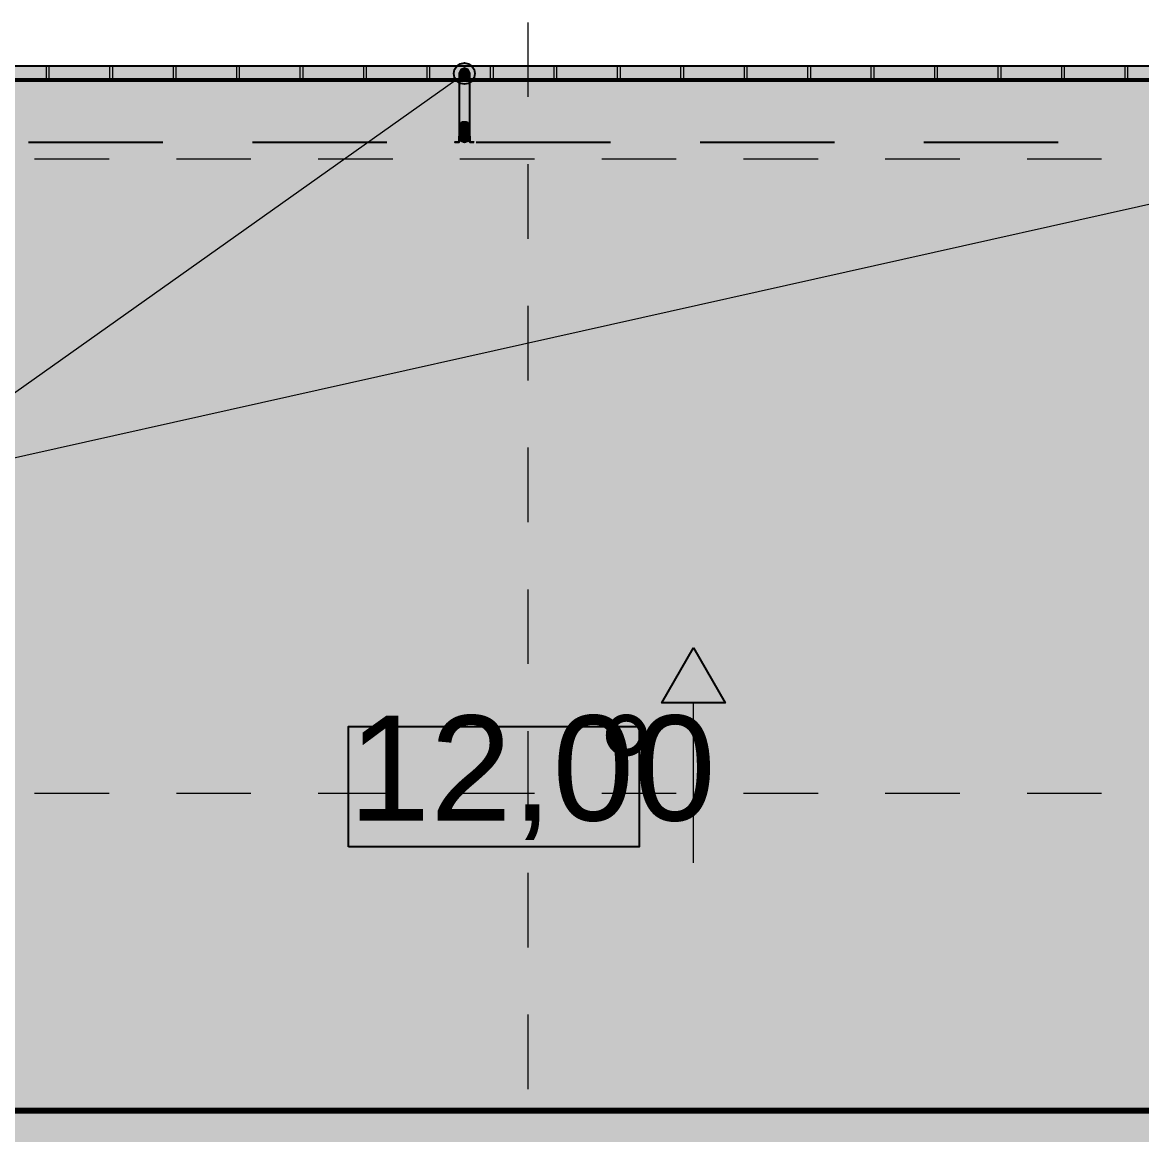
# Model space of a CAD drawing. Extents: x 8 to 21351, y 0 to 420.
# Drawn here: x 20661.7 to 20714.6, y 186.4 to 239 of the extents above; entities that cross this region are included whole.
import ezdxf

# ---------------------------------------------------------------- set-up
doc = ezdxf.new("R2010")
doc.units = 0
doc.styles.add('TEYPDFCAD_TEXT', font='arial.ttf')

msp = doc.modelspace()

# ---------------------------------------------------------------- hatches: boundary and pattern name
at = {"true_color": 0xff5e5e}
for points in [[(20682.217, 236.223), (20682.108, 236.385), (20682.069, 236.576), (20682.107, 236.767), (20682.214, 236.93), (20682.376, 237.039), (20682.567, 237.078), (20682.759, 237.04), (20682.922, 236.932), (20683.03, 236.771), (20683.069, 236.579), (20683.032, 236.388), (20682.924, 236.225), (20682.762, 236.116), (20682.571, 236.078), (20682.379, 236.115)], [(20693.404, 209.419), (20694.904, 206.821), (20691.904, 206.821)]]:
    msp.add_hatch(color=0, dxfattribs=at).paths.add_polyline_path(points)
at = {"true_color": 0xffffff}
for points in [[(20807.867, 236.928), (20473.267, 236.928), (20473.267, 236.228), (20807.867, 236.228)], [(20682.819, 236.578), (20682.746, 236.755), (20682.569, 236.828), (20682.392, 236.755), (20682.319, 236.578), (20682.392, 236.401), (20682.569, 236.328), (20682.746, 236.401)], [(20682.819, 236.578), (20682.746, 236.755), (20682.569, 236.828), (20682.392, 236.755), (20682.319, 236.578), (20682.392, 236.401), (20682.569, 236.328), (20682.746, 236.401)], [(20682.819, 236.578), (20682.746, 236.755), (20682.569, 236.828), (20682.392, 236.755), (20682.319, 236.578), (20682.392, 236.401), (20682.569, 236.328), (20682.746, 236.401)], [(20682.319, 233.58), (20682.819, 233.58), (20682.819, 236.578), (20682.319, 236.578)], [(20682.319, 233.58), (20682.819, 233.58), (20682.819, 236.578), (20682.319, 236.578)], [(20682.819, 234.11), (20682.815, 234.141), (20682.804, 234.17), (20682.786, 234.198), (20682.761, 234.224), (20682.73, 234.245), (20682.694, 234.263), (20682.655, 234.276), (20682.613, 234.284), (20682.569, 234.287), (20682.526, 234.284), (20682.484, 234.276), (20682.444, 234.263), (20682.408, 234.245), (20682.378, 234.224), (20682.353, 234.198), (20682.334, 234.17), (20682.323, 234.141), (20682.319, 234.11), (20682.323, 234.079), (20682.334, 234.049), (20682.353, 234.022), (20682.378, 233.996), (20682.408, 233.975), (20682.444, 233.957), (20682.484, 233.944), (20682.526, 233.936), (20682.569, 233.933), (20682.613, 233.936), (20682.655, 233.944), (20682.694, 233.957), (20682.73, 233.975), (20682.761, 233.996), (20682.786, 234.022), (20682.804, 234.049), (20682.815, 234.079)], [(20682.319, 234.11), (20682.319, 233.58), (20682.819, 233.58), (20682.819, 234.11)], [(20683.019, 233.33), (20683.019, 233.34), (20682.829, 233.34), (20682.829, 233.58), (20682.753, 233.764), (20682.569, 233.84), (20682.385, 233.764), (20682.309, 233.58), (20682.309, 233.34), (20682.119, 233.34), (20682.119, 233.33), (20682.318, 233.33), (20682.318, 233.58), (20682.392, 233.757), (20682.569, 233.831), (20682.747, 233.757), (20682.82, 233.58), (20682.82, 233.33)], [(20683.019, 233.33), (20683.019, 233.34), (20682.829, 233.34), (20682.829, 233.58), (20682.753, 233.764), (20682.569, 233.84), (20682.385, 233.764), (20682.309, 233.58), (20682.309, 233.34), (20682.119, 233.34), (20682.119, 233.33), (20682.318, 233.33), (20682.318, 233.58), (20682.392, 233.757), (20682.569, 233.831), (20682.747, 233.757), (20682.82, 233.58), (20682.82, 233.33)], [(20683.019, 233.33), (20683.019, 233.34), (20682.829, 233.34), (20682.829, 233.58), (20682.753, 233.764), (20682.569, 233.84), (20682.385, 233.764), (20682.309, 233.58), (20682.309, 233.34), (20682.119, 233.34), (20682.119, 233.33), (20682.318, 233.33), (20682.318, 233.58), (20682.392, 233.757), (20682.569, 233.831), (20682.747, 233.757), (20682.82, 233.58), (20682.82, 233.33)], [(20683.019, 233.33), (20683.019, 233.34), (20682.829, 233.34), (20682.829, 233.58), (20682.753, 233.764), (20682.569, 233.84), (20682.385, 233.764), (20682.309, 233.58), (20682.309, 233.34), (20682.119, 233.34), (20682.119, 233.33), (20682.318, 233.33), (20682.318, 233.58), (20682.392, 233.757), (20682.569, 233.831), (20682.747, 233.757), (20682.82, 233.58), (20682.82, 233.33)], [(20683.019, 233.33), (20683.019, 233.34), (20682.829, 233.34), (20682.829, 233.58), (20682.753, 233.764), (20682.569, 233.84), (20682.385, 233.764), (20682.309, 233.58), (20682.309, 233.34), (20682.119, 233.34), (20682.119, 233.33), (20682.318, 233.33), (20682.318, 233.58), (20682.392, 233.757), (20682.569, 233.831), (20682.747, 233.757), (20682.82, 233.58), (20682.82, 233.33)], [(20683.019, 233.33), (20683.019, 233.34), (20682.829, 233.34), (20682.829, 233.58), (20682.753, 233.764), (20682.569, 233.84), (20682.385, 233.764), (20682.309, 233.58), (20682.309, 233.34), (20682.119, 233.34), (20682.119, 233.33), (20682.318, 233.33), (20682.318, 233.58), (20682.392, 233.757), (20682.569, 233.831), (20682.747, 233.757), (20682.82, 233.58), (20682.82, 233.33)], [(20683.019, 233.33), (20683.019, 233.34), (20682.829, 233.34), (20682.829, 233.58), (20682.753, 233.764), (20682.569, 233.84), (20682.385, 233.764), (20682.309, 233.58), (20682.309, 233.34), (20682.119, 233.34), (20682.119, 233.33), (20682.318, 233.33), (20682.318, 233.58), (20682.392, 233.757), (20682.569, 233.831), (20682.747, 233.757), (20682.82, 233.58), (20682.82, 233.33)], [(20683.019, 233.33), (20683.019, 233.34), (20682.829, 233.34), (20682.829, 233.58), (20682.753, 233.764), (20682.569, 233.84), (20682.385, 233.764), (20682.309, 233.58), (20682.309, 233.34), (20682.119, 233.34), (20682.119, 233.33), (20682.318, 233.33), (20682.318, 233.58), (20682.392, 233.757), (20682.569, 233.831), (20682.747, 233.757), (20682.82, 233.58), (20682.82, 233.33)], [(20683.019, 233.33), (20683.019, 233.34), (20682.829, 233.34), (20682.829, 233.58), (20682.753, 233.764), (20682.569, 233.84), (20682.385, 233.764), (20682.309, 233.58), (20682.309, 233.34), (20682.119, 233.34), (20682.119, 233.33), (20682.318, 233.33), (20682.318, 233.58), (20682.392, 233.757), (20682.569, 233.831), (20682.747, 233.757), (20682.82, 233.58), (20682.82, 233.33)], [(20683.019, 233.33), (20683.019, 233.34), (20682.829, 233.34), (20682.829, 233.58), (20682.753, 233.764), (20682.569, 233.84), (20682.385, 233.764), (20682.309, 233.58), (20682.309, 233.34), (20682.119, 233.34), (20682.119, 233.33), (20682.318, 233.33), (20682.318, 233.58), (20682.392, 233.757), (20682.569, 233.831), (20682.747, 233.757), (20682.82, 233.58), (20682.82, 233.33)], [(20683.019, 233.33), (20683.019, 233.34), (20682.829, 233.34), (20682.829, 233.58), (20682.753, 233.764), (20682.569, 233.84), (20682.385, 233.764), (20682.309, 233.58), (20682.309, 233.34), (20682.119, 233.34), (20682.119, 233.33), (20682.318, 233.33), (20682.318, 233.58), (20682.392, 233.757), (20682.569, 233.831), (20682.747, 233.757), (20682.82, 233.58), (20682.82, 233.33)], [(20683.019, 233.33), (20683.019, 233.34), (20682.829, 233.34), (20682.829, 233.58), (20682.753, 233.764), (20682.569, 233.84), (20682.385, 233.764), (20682.309, 233.58), (20682.309, 233.34), (20682.119, 233.34), (20682.119, 233.33), (20682.318, 233.33), (20682.318, 233.58), (20682.392, 233.757), (20682.569, 233.831), (20682.747, 233.757), (20682.82, 233.58), (20682.82, 233.33)], [(20683.019, 233.33), (20683.019, 233.34), (20682.829, 233.34), (20682.829, 233.58), (20682.753, 233.764), (20682.569, 233.84), (20682.385, 233.764), (20682.309, 233.58), (20682.309, 233.34), (20682.119, 233.34), (20682.119, 233.33), (20682.318, 233.33), (20682.318, 233.58), (20682.392, 233.757), (20682.569, 233.831), (20682.747, 233.757), (20682.82, 233.58), (20682.82, 233.33)], [(20683.019, 233.33), (20683.019, 233.34), (20682.829, 233.34), (20682.829, 233.58), (20682.753, 233.764), (20682.569, 233.84), (20682.385, 233.764), (20682.309, 233.58), (20682.309, 233.34), (20682.119, 233.34), (20682.119, 233.33), (20682.318, 233.33), (20682.318, 233.58), (20682.392, 233.757), (20682.569, 233.831), (20682.747, 233.757), (20682.82, 233.58), (20682.82, 233.33)], [(20683.019, 233.33), (20683.019, 233.34), (20682.829, 233.34), (20682.829, 233.58), (20682.753, 233.764), (20682.569, 233.84), (20682.385, 233.764), (20682.309, 233.58), (20682.309, 233.34), (20682.119, 233.34), (20682.119, 233.33), (20682.318, 233.33), (20682.318, 233.58), (20682.392, 233.757), (20682.569, 233.831), (20682.747, 233.757), (20682.82, 233.58), (20682.82, 233.33)], [(20683.019, 233.33), (20683.019, 233.34), (20682.829, 233.34), (20682.829, 233.58), (20682.753, 233.764), (20682.569, 233.84), (20682.385, 233.764), (20682.309, 233.58), (20682.309, 233.34), (20682.119, 233.34), (20682.119, 233.33), (20682.318, 233.33), (20682.318, 233.58), (20682.392, 233.757), (20682.569, 233.831), (20682.747, 233.757), (20682.82, 233.58), (20682.82, 233.33)], [(20683.019, 233.33), (20683.019, 233.34), (20682.829, 233.34), (20682.829, 233.58), (20682.753, 233.764), (20682.569, 233.84), (20682.385, 233.764), (20682.309, 233.58), (20682.309, 233.34), (20682.119, 233.34), (20682.119, 233.33), (20682.318, 233.33), (20682.318, 233.58), (20682.392, 233.757), (20682.569, 233.831), (20682.747, 233.757), (20682.82, 233.58), (20682.82, 233.33)], [(20683.019, 233.33), (20683.019, 233.34), (20682.829, 233.34), (20682.829, 233.58), (20682.753, 233.764), (20682.569, 233.84), (20682.385, 233.764), (20682.309, 233.58), (20682.309, 233.34), (20682.119, 233.34), (20682.119, 233.33), (20682.318, 233.33), (20682.318, 233.58), (20682.392, 233.757), (20682.569, 233.831), (20682.747, 233.757), (20682.82, 233.58), (20682.82, 233.33)], [(20683.019, 233.33), (20683.019, 233.34), (20682.829, 233.34), (20682.829, 233.58), (20682.753, 233.764), (20682.569, 233.84), (20682.385, 233.764), (20682.309, 233.58), (20682.309, 233.34), (20682.119, 233.34), (20682.119, 233.33), (20682.318, 233.33), (20682.318, 233.58), (20682.392, 233.757), (20682.569, 233.831), (20682.747, 233.757), (20682.82, 233.58), (20682.82, 233.33)], [(20683.019, 233.33), (20683.019, 233.34), (20682.829, 233.34), (20682.829, 233.58), (20682.753, 233.764), (20682.569, 233.84), (20682.385, 233.764), (20682.309, 233.58), (20682.309, 233.34), (20682.119, 233.34), (20682.119, 233.33), (20682.318, 233.33), (20682.318, 233.58), (20682.392, 233.757), (20682.569, 233.831), (20682.747, 233.757), (20682.82, 233.58), (20682.82, 233.33)], [(20683.019, 233.33), (20683.019, 233.34), (20682.829, 233.34), (20682.829, 233.58), (20682.753, 233.764), (20682.569, 233.84), (20682.385, 233.764), (20682.309, 233.58), (20682.309, 233.34), (20682.119, 233.34), (20682.119, 233.33), (20682.318, 233.33), (20682.318, 233.58), (20682.392, 233.757), (20682.569, 233.831), (20682.747, 233.757), (20682.82, 233.58), (20682.82, 233.33)], [(20683.019, 233.33), (20683.019, 233.34), (20682.829, 233.34), (20682.829, 233.58), (20682.753, 233.764), (20682.569, 233.84), (20682.385, 233.764), (20682.309, 233.58), (20682.309, 233.34), (20682.119, 233.34), (20682.119, 233.33), (20682.318, 233.33), (20682.318, 233.58), (20682.392, 233.757), (20682.569, 233.831), (20682.747, 233.757), (20682.82, 233.58), (20682.82, 233.33)], [(20683.019, 233.33), (20683.019, 233.34), (20682.829, 233.34), (20682.829, 233.58), (20682.753, 233.764), (20682.569, 233.84), (20682.385, 233.764), (20682.309, 233.58), (20682.309, 233.34), (20682.119, 233.34), (20682.119, 233.33), (20682.318, 233.33), (20682.318, 233.58), (20682.392, 233.757), (20682.569, 233.831), (20682.747, 233.757), (20682.82, 233.58), (20682.82, 233.33)], [(20683.019, 233.33), (20683.019, 233.34), (20682.829, 233.34), (20682.829, 233.58), (20682.753, 233.764), (20682.569, 233.84), (20682.385, 233.764), (20682.309, 233.58), (20682.309, 233.34), (20682.119, 233.34), (20682.119, 233.33), (20682.318, 233.33), (20682.318, 233.58), (20682.392, 233.757), (20682.569, 233.831), (20682.747, 233.757), (20682.82, 233.58), (20682.82, 233.33)], [(20682.819, 233.58), (20682.746, 233.757), (20682.569, 233.83), (20682.392, 233.757), (20682.319, 233.58), (20682.392, 233.403), (20682.569, 233.33), (20682.746, 233.403)], [(20682.819, 233.58), (20682.746, 233.757), (20682.569, 233.83), (20682.392, 233.757), (20682.319, 233.58), (20682.392, 233.403), (20682.569, 233.33), (20682.746, 233.403)], [(20682.319, 233.58), (20682.392, 233.403), (20682.569, 233.33), (20682.746, 233.403), (20682.819, 233.58), (20682.746, 233.757), (20682.569, 233.83), (20682.392, 233.757)], [(20682.819, 233.58), (20682.746, 233.757), (20682.569, 233.83), (20682.392, 233.757), (20682.319, 233.58), (20682.392, 233.403), (20682.569, 233.33), (20682.746, 233.403)], [(20682.819, 233.58), (20682.746, 233.757), (20682.569, 233.83), (20682.392, 233.757), (20682.319, 233.58), (20682.392, 233.403), (20682.569, 233.33), (20682.746, 233.403)], [(20677.09, 200.013), (20677.09, 205.703), (20690.828, 205.703), (20690.828, 200.013)]]:
    msp.add_hatch(color=0, dxfattribs=at).paths.add_polyline_path(points)
at = {"true_color": 0x7f7f7f}
for points in [[(20807.867, 187.53), (20473.267, 187.53), (20473.267, 236.33), (20807.867, 236.33)], [(20807.867, 187.53), (20473.267, 187.53), (20473.267, 187.631), (20807.867, 187.631)], [(20473.267, 187.53), (20807.867, 187.53), (20807.867, 187.428), (20473.267, 187.428)], [(20473.267, 138.73), (20473.267, 187.53), (20807.867, 187.53), (20807.867, 138.73)]]:
    msp.add_hatch(color=0, dxfattribs=at).paths.add_polyline_path(points)

# ---------------------------------------------------------------- linework, layer by layer
at = {"color": 7, "lineweight": 15}
for p, q in [((20685.569, 238.998), (20685.569, 235.47)), ((20807.867, 236.928), (20473.267, 236.928)), ((20662.942, 236.938), (20662.792, 236.938)), ((20662.792, 236.938), (20662.792, 236.218)), ((20662.942, 236.218), (20662.942, 236.938)), ((20665.942, 236.938), (20665.792, 236.938)), ((20665.792, 236.938), (20665.792, 236.218)), ((20665.942, 236.218), (20665.942, 236.938)), ((20668.942, 236.938), (20668.792, 236.938)), ((20668.792, 236.938), (20668.792, 236.218)), ((20668.942, 236.218), (20668.942, 236.938)), ((20671.942, 236.938), (20671.792, 236.938)), ((20671.792, 236.938), (20671.792, 236.218)), ((20671.942, 236.218), (20671.942, 236.938)), ((20674.942, 236.938), (20674.792, 236.938)), ((20674.792, 236.938), (20674.792, 236.218)), ((20674.942, 236.218), (20674.942, 236.938)), ((20677.942, 236.938), (20677.792, 236.938)), ((20677.792, 236.938), (20677.792, 236.218)), ((20677.942, 236.218), (20677.942, 236.938)), ((20680.942, 236.938), (20680.792, 236.938)), ((20680.792, 236.938), (20680.792, 236.218)), ((20680.942, 236.218), (20680.942, 236.938)), ((20682.392, 236.755), (20682.319, 236.578)), ((20682.392, 236.755), (20682.319, 236.578)), ((20682.392, 236.755), (20682.319, 236.578)), ((20682.319, 236.578), (20682.392, 236.401)), ((20682.319, 236.578), (20682.392, 236.401)), ((20682.319, 236.578), (20682.392, 236.401)), ((20682.319, 236.578), (20682.319, 233.58)), ((20682.319, 236.578), (20682.319, 233.58)), ((20682.569, 236.828), (20682.392, 236.755)), ((20682.569, 236.828), (20682.392, 236.755)), ((20682.569, 236.828), (20682.392, 236.755)), ((20682.746, 236.755), (20682.569, 236.828)), ((20682.746, 236.755), (20682.569, 236.828)), ((20682.746, 236.755), (20682.569, 236.828)), ((20682.819, 236.578), (20682.746, 236.755)), ((20682.819, 236.578), (20682.746, 236.755)), ((20682.819, 236.578), (20682.746, 236.755)), ((20682.746, 236.401), (20682.819, 236.578)), ((20682.746, 236.401), (20682.819, 236.578)), ((20682.746, 236.401), (20682.819, 236.578)), ((20682.819, 233.58), (20682.819, 236.578)), ((20682.819, 233.58), (20682.819, 236.578)), ((20683.942, 236.938), (20683.792, 236.938)), ((20683.792, 236.938), (20683.792, 236.218)), ((20683.942, 236.218), (20683.942, 236.938)), ((20686.942, 236.938), (20686.792, 236.938)), ((20686.792, 236.938), (20686.792, 236.218)), ((20686.942, 236.218), (20686.942, 236.938)), ((20689.942, 236.938), (20689.792, 236.938)), ((20689.792, 236.938), (20689.792, 236.218)), ((20689.942, 236.218), (20689.942, 236.938)), ((20692.942, 236.938), (20692.792, 236.938)), ((20692.792, 236.938), (20692.792, 236.218)), ((20692.942, 236.218), (20692.942, 236.938)), ((20695.942, 236.938), (20695.792, 236.938)), ((20695.792, 236.938), (20695.792, 236.218)), ((20695.942, 236.218), (20695.942, 236.938)), ((20698.942, 236.938), (20698.792, 236.938)), ((20698.792, 236.938), (20698.792, 236.218)), ((20698.942, 236.218), (20698.942, 236.938)), ((20701.942, 236.938), (20701.792, 236.938)), ((20701.792, 236.938), (20701.792, 236.218)), ((20701.942, 236.218), (20701.942, 236.938)), ((20704.942, 236.938), (20704.792, 236.938)), ((20704.792, 236.938), (20704.792, 236.218)), ((20704.942, 236.218), (20704.942, 236.938)), ((20707.942, 236.938), (20707.792, 236.938)), ((20707.792, 236.938), (20707.792, 236.218)), ((20707.942, 236.218), (20707.942, 236.938)), ((20710.942, 236.938), (20710.792, 236.938)), ((20710.792, 236.938), (20710.792, 236.218)), ((20710.942, 236.218), (20710.942, 236.938)), ((20713.942, 236.938), (20713.792, 236.938)), ((20713.792, 236.938), (20713.792, 236.218)), ((20713.942, 236.218), (20713.942, 236.938)), ((20473.267, 236.33), (20807.867, 236.33)), ((20473.267, 236.228), (20807.867, 236.228)), ((20662.792, 236.218), (20662.942, 236.218)), ((20665.792, 236.218), (20665.942, 236.218)), ((20668.792, 236.218), (20668.942, 236.218)), ((20671.792, 236.218), (20671.942, 236.218)), ((20674.792, 236.218), (20674.942, 236.218)), ((20677.792, 236.218), (20677.942, 236.218)), ((20680.792, 236.218), (20680.942, 236.218)), ((20682.392, 236.401), (20682.569, 236.328)), ((20682.392, 236.401), (20682.569, 236.328)), ((20682.392, 236.401), (20682.569, 236.328)), ((20682.569, 236.328), (20682.746, 236.401)), ((20682.569, 236.328), (20682.746, 236.401)), ((20682.569, 236.328), (20682.746, 236.401)), ((20683.792, 236.218), (20683.942, 236.218)), ((20686.792, 236.218), (20686.942, 236.218)), ((20689.792, 236.218), (20689.942, 236.218)), ((20692.792, 236.218), (20692.942, 236.218)), ((20695.792, 236.218), (20695.942, 236.218)), ((20698.792, 236.218), (20698.942, 236.218)), ((20701.792, 236.218), (20701.942, 236.218)), ((20704.792, 236.218), (20704.942, 236.218)), ((20707.792, 236.218), (20707.942, 236.218)), ((20710.792, 236.218), (20710.942, 236.218)), ((20713.792, 236.218), (20713.942, 236.218)), ((20682.323, 234.141), (20682.319, 234.11)), ((20682.319, 234.11), (20682.323, 234.079)), ((20682.319, 234.11), (20682.319, 233.58)), ((20682.334, 234.17), (20682.323, 234.14)), ((20682.323, 234.079), (20682.334, 234.049)), ((20682.353, 234.198), (20682.334, 234.17)), ((20682.334, 234.049), (20682.353, 234.021)), ((20682.378, 234.224), (20682.353, 234.199)), ((20682.353, 234.022), (20682.378, 233.997)), ((20682.408, 234.245), (20682.378, 234.223)), ((20682.378, 233.996), (20682.408, 233.974)), ((20682.444, 234.263), (20682.408, 234.245)), ((20682.408, 233.975), (20682.444, 233.957)), ((20682.484, 234.276), (20682.444, 234.263)), ((20682.444, 233.957), (20682.484, 233.944)), ((20682.526, 234.284), (20682.484, 234.276)), ((20682.484, 233.944), (20682.526, 233.936)), ((20682.569, 234.287), (20682.526, 234.284)), ((20682.526, 233.936), (20682.569, 233.933)), ((20682.613, 234.284), (20682.569, 234.287)), ((20682.569, 233.933), (20682.613, 233.936)), ((20682.655, 234.276), (20682.613, 234.284)), ((20682.613, 233.936), (20682.655, 233.944)), ((20682.694, 234.263), (20682.655, 234.276)), ((20682.655, 233.944), (20682.694, 233.957)), ((20682.73, 234.245), (20682.694, 234.263)), ((20682.694, 233.957), (20682.73, 233.975)), ((20682.761, 234.224), (20682.73, 234.246)), ((20682.73, 233.975), (20682.761, 233.997)), ((20682.786, 234.198), (20682.761, 234.223)), ((20682.761, 233.996), (20682.786, 234.021)), ((20682.804, 234.17), (20682.786, 234.198)), ((20682.786, 234.022), (20682.804, 234.05)), ((20682.815, 234.141), (20682.804, 234.171)), ((20682.804, 234.049), (20682.815, 234.079)), ((20682.819, 234.11), (20682.815, 234.141)), ((20682.815, 234.079), (20682.819, 234.11)), ((20682.819, 233.58), (20682.819, 234.11)), ((20682.309, 233.58), (20682.385, 233.764)), ((20682.309, 233.58), (20682.385, 233.764)), ((20682.309, 233.58), (20682.385, 233.764)), ((20682.309, 233.58), (20682.385, 233.764)), ((20682.309, 233.58), (20682.385, 233.764)), ((20682.309, 233.58), (20682.385, 233.764)), ((20682.309, 233.58), (20682.385, 233.764)), ((20682.309, 233.58), (20682.385, 233.764)), ((20682.309, 233.58), (20682.385, 233.764)), ((20682.309, 233.58), (20682.385, 233.764)), ((20682.309, 233.58), (20682.385, 233.764)), ((20682.309, 233.58), (20682.385, 233.764)), ((20682.309, 233.58), (20682.385, 233.764)), ((20682.309, 233.58), (20682.385, 233.764)), ((20682.309, 233.58), (20682.385, 233.764)), ((20682.309, 233.58), (20682.385, 233.764)), ((20682.309, 233.58), (20682.385, 233.764)), ((20682.309, 233.58), (20682.385, 233.764)), ((20682.309, 233.58), (20682.385, 233.764)), ((20682.309, 233.58), (20682.385, 233.764)), ((20682.309, 233.58), (20682.385, 233.764)), ((20682.309, 233.58), (20682.385, 233.764)), ((20682.309, 233.58), (20682.385, 233.764)), ((20682.309, 233.58), (20682.385, 233.764)), ((20682.309, 233.34), (20682.309, 233.58)), ((20682.309, 233.34), (20682.309, 233.58)), ((20682.309, 233.34), (20682.309, 233.58)), ((20682.309, 233.34), (20682.309, 233.58)), ((20682.309, 233.34), (20682.309, 233.58)), ((20682.309, 233.34), (20682.309, 233.58)), ((20682.309, 233.34), (20682.309, 233.58)), ((20682.309, 233.34), (20682.309, 233.58)), ((20682.309, 233.34), (20682.309, 233.58)), ((20682.309, 233.34), (20682.309, 233.58)), ((20682.309, 233.34), (20682.309, 233.58)), ((20682.309, 233.34), (20682.309, 233.58)), ((20682.309, 233.34), (20682.309, 233.58)), ((20682.309, 233.34), (20682.309, 233.58)), ((20682.309, 233.34), (20682.309, 233.58)), ((20682.309, 233.34), (20682.309, 233.58)), ((20682.309, 233.34), (20682.309, 233.58)), ((20682.309, 233.34), (20682.309, 233.58)), ((20682.309, 233.34), (20682.309, 233.58)), ((20682.309, 233.34), (20682.309, 233.58)), ((20682.309, 233.34), (20682.309, 233.58)), ((20682.309, 233.34), (20682.309, 233.58)), ((20682.309, 233.34), (20682.309, 233.58)), ((20682.309, 233.34), (20682.309, 233.58)), ((20682.392, 233.757), (20682.318, 233.58)), ((20682.392, 233.757), (20682.318, 233.58)), ((20682.392, 233.757), (20682.318, 233.58)), ((20682.392, 233.757), (20682.318, 233.58)), ((20682.392, 233.757), (20682.318, 233.58)), ((20682.392, 233.757), (20682.318, 233.58)), ((20682.392, 233.757), (20682.318, 233.58)), ((20682.392, 233.757), (20682.318, 233.58)), ((20682.392, 233.757), (20682.318, 233.58)), ((20682.392, 233.757), (20682.318, 233.58)), ((20682.392, 233.757), (20682.318, 233.58)), ((20682.392, 233.757), (20682.318, 233.58)), ((20682.392, 233.757), (20682.318, 233.58)), ((20682.392, 233.757), (20682.318, 233.58)), ((20682.392, 233.757), (20682.318, 233.58)), ((20682.392, 233.757), (20682.318, 233.58)), ((20682.392, 233.757), (20682.318, 233.58)), ((20682.392, 233.757), (20682.318, 233.58)), ((20682.392, 233.757), (20682.318, 233.58)), ((20682.392, 233.757), (20682.318, 233.58)), ((20682.392, 233.757), (20682.318, 233.58)), ((20682.392, 233.757), (20682.318, 233.58)), ((20682.392, 233.757), (20682.318, 233.58)), ((20682.392, 233.757), (20682.318, 233.58)), ((20682.318, 233.58), (20682.318, 233.33)), ((20682.318, 233.58), (20682.318, 233.33)), ((20682.318, 233.58), (20682.318, 233.33)), ((20682.318, 233.58), (20682.318, 233.33)), ((20682.318, 233.58), (20682.318, 233.33)), ((20682.318, 233.58), (20682.318, 233.33)), ((20682.318, 233.58), (20682.318, 233.33)), ((20682.318, 233.58), (20682.318, 233.33)), ((20682.318, 233.58), (20682.318, 233.33)), ((20682.318, 233.58), (20682.318, 233.33)), ((20682.318, 233.58), (20682.318, 233.33)), ((20682.318, 233.58), (20682.318, 233.33)), ((20682.318, 233.58), (20682.318, 233.33)), ((20682.318, 233.58), (20682.318, 233.33)), ((20682.318, 233.58), (20682.318, 233.33)), ((20682.318, 233.58), (20682.318, 233.33)), ((20682.318, 233.58), (20682.318, 233.33)), ((20682.318, 233.58), (20682.318, 233.33)), ((20682.318, 233.58), (20682.318, 233.33)), ((20682.318, 233.58), (20682.318, 233.33)), ((20682.318, 233.58), (20682.318, 233.33)), ((20682.318, 233.58), (20682.318, 233.33)), ((20682.318, 233.58), (20682.318, 233.33)), ((20682.318, 233.58), (20682.318, 233.33)), ((20682.392, 233.756), (20682.319, 233.579)), ((20682.392, 233.756), (20682.319, 233.579)), ((20682.392, 233.756), (20682.319, 233.579)), ((20682.392, 233.756), (20682.319, 233.579)), ((20682.392, 233.756), (20682.319, 233.579)), ((20682.319, 233.58), (20682.392, 233.403)), ((20682.319, 233.58), (20682.392, 233.403)), ((20682.319, 233.58), (20682.392, 233.403)), ((20682.319, 233.58), (20682.392, 233.403)), ((20682.319, 233.58), (20682.392, 233.403)), ((20682.385, 233.763), (20682.569, 233.839)), ((20682.385, 233.763), (20682.569, 233.839)), ((20682.385, 233.763), (20682.569, 233.839)), ((20682.385, 233.763), (20682.569, 233.839)), ((20682.385, 233.763), (20682.569, 233.839)), ((20682.385, 233.763), (20682.569, 233.839)), ((20682.385, 233.763), (20682.569, 233.839)), ((20682.385, 233.763), (20682.569, 233.839)), ((20682.385, 233.763), (20682.569, 233.839)), ((20682.385, 233.763), (20682.569, 233.839)), ((20682.385, 233.763), (20682.569, 233.839)), ((20682.385, 233.763), (20682.569, 233.839)), ((20682.385, 233.763), (20682.569, 233.839)), ((20682.385, 233.763), (20682.569, 233.839)), ((20682.385, 233.763), (20682.569, 233.839)), ((20682.385, 233.763), (20682.569, 233.839)), ((20682.385, 233.763), (20682.569, 233.839)), ((20682.385, 233.763), (20682.569, 233.839)), ((20682.385, 233.763), (20682.569, 233.839)), ((20682.385, 233.763), (20682.569, 233.839)), ((20682.385, 233.763), (20682.569, 233.839)), ((20682.385, 233.763), (20682.569, 233.839)), ((20682.385, 233.763), (20682.569, 233.839)), ((20682.385, 233.763), (20682.569, 233.839)), ((20682.569, 233.831), (20682.392, 233.757)), ((20682.569, 233.831), (20682.392, 233.757)), ((20682.569, 233.831), (20682.392, 233.757)), ((20682.569, 233.831), (20682.392, 233.757)), ((20682.569, 233.831), (20682.392, 233.757)), ((20682.569, 233.831), (20682.392, 233.757)), ((20682.569, 233.831), (20682.392, 233.757)), ((20682.569, 233.831), (20682.392, 233.757)), ((20682.569, 233.831), (20682.392, 233.757)), ((20682.569, 233.831), (20682.392, 233.757)), ((20682.569, 233.831), (20682.392, 233.757)), ((20682.569, 233.831), (20682.392, 233.757)), ((20682.569, 233.831), (20682.392, 233.757)), ((20682.569, 233.831), (20682.392, 233.757)), ((20682.569, 233.831), (20682.392, 233.757)), ((20682.569, 233.831), (20682.392, 233.757)), ((20682.569, 233.831), (20682.392, 233.757)), ((20682.569, 233.831), (20682.392, 233.757)), ((20682.569, 233.831), (20682.392, 233.757)), ((20682.569, 233.831), (20682.392, 233.757)), ((20682.569, 233.831), (20682.392, 233.757)), ((20682.569, 233.831), (20682.392, 233.757)), ((20682.569, 233.831), (20682.392, 233.757)), ((20682.569, 233.831), (20682.392, 233.757)), ((20682.569, 233.83), (20682.392, 233.757)), ((20682.569, 233.83), (20682.392, 233.757)), ((20682.569, 233.83), (20682.392, 233.757)), ((20682.569, 233.83), (20682.392, 233.757)), ((20682.569, 233.83), (20682.392, 233.757)), ((20682.392, 233.403), (20682.569, 233.33)), ((20682.392, 233.403), (20682.569, 233.33)), ((20682.392, 233.403), (20682.569, 233.33)), ((20682.392, 233.403), (20682.569, 233.33)), ((20682.392, 233.403), (20682.569, 233.33)), ((20682.569, 233.84), (20682.753, 233.764)), ((20682.569, 233.84), (20682.753, 233.764)), ((20682.569, 233.84), (20682.753, 233.764)), ((20682.569, 233.84), (20682.753, 233.764)), ((20682.569, 233.84), (20682.753, 233.764)), ((20682.569, 233.84), (20682.753, 233.764)), ((20682.569, 233.84), (20682.753, 233.764)), ((20682.569, 233.84), (20682.753, 233.764)), ((20682.569, 233.84), (20682.753, 233.764)), ((20682.569, 233.84), (20682.753, 233.764)), ((20682.569, 233.84), (20682.753, 233.764)), ((20682.569, 233.84), (20682.753, 233.764)), ((20682.569, 233.84), (20682.753, 233.764)), ((20682.569, 233.84), (20682.753, 233.764)), ((20682.569, 233.84), (20682.753, 233.764)), ((20682.569, 233.84), (20682.753, 233.764)), ((20682.569, 233.84), (20682.753, 233.764)), ((20682.569, 233.84), (20682.753, 233.764)), ((20682.569, 233.84), (20682.753, 233.764)), ((20682.569, 233.84), (20682.753, 233.764)), ((20682.569, 233.84), (20682.753, 233.764)), ((20682.569, 233.84), (20682.753, 233.764)), ((20682.569, 233.84), (20682.753, 233.764)), ((20682.569, 233.84), (20682.753, 233.764)), ((20682.747, 233.757), (20682.569, 233.831)), ((20682.747, 233.757), (20682.569, 233.831)), ((20682.747, 233.757), (20682.569, 233.831)), ((20682.747, 233.757), (20682.569, 233.831)), ((20682.747, 233.757), (20682.569, 233.831)), ((20682.747, 233.757), (20682.569, 233.831)), ((20682.747, 233.757), (20682.569, 233.831)), ((20682.747, 233.757), (20682.569, 233.831)), ((20682.747, 233.757), (20682.569, 233.831)), ((20682.747, 233.757), (20682.569, 233.831)), ((20682.747, 233.757), (20682.569, 233.831)), ((20682.747, 233.757), (20682.569, 233.831)), ((20682.747, 233.757), (20682.569, 233.831)), ((20682.747, 233.757), (20682.569, 233.831)), ((20682.747, 233.757), (20682.569, 233.831)), ((20682.747, 233.757), (20682.569, 233.831)), ((20682.747, 233.757), (20682.569, 233.831)), ((20682.747, 233.757), (20682.569, 233.831)), ((20682.747, 233.757), (20682.569, 233.831)), ((20682.747, 233.757), (20682.569, 233.831)), ((20682.747, 233.757), (20682.569, 233.831)), ((20682.747, 233.757), (20682.569, 233.831)), ((20682.747, 233.757), (20682.569, 233.831)), ((20682.747, 233.757), (20682.569, 233.831)), ((20682.746, 233.756), (20682.569, 233.829)), ((20682.746, 233.756), (20682.569, 233.829)), ((20682.746, 233.756), (20682.569, 233.829)), ((20682.746, 233.756), (20682.569, 233.829)), ((20682.746, 233.756), (20682.569, 233.829)), ((20682.569, 233.33), (20682.746, 233.403)), ((20682.569, 233.33), (20682.746, 233.403)), ((20682.569, 233.33), (20682.746, 233.403)), ((20682.569, 233.33), (20682.746, 233.403)), ((20682.569, 233.33), (20682.746, 233.403)), ((20682.819, 233.58), (20682.746, 233.757)), ((20682.819, 233.58), (20682.746, 233.757)), ((20682.819, 233.58), (20682.746, 233.757)), ((20682.819, 233.58), (20682.746, 233.757)), ((20682.819, 233.58), (20682.746, 233.757)), ((20682.746, 233.403), (20682.819, 233.58)), ((20682.746, 233.403), (20682.819, 233.58)), ((20682.746, 233.403), (20682.819, 233.58)), ((20682.746, 233.403), (20682.819, 233.58)), ((20682.746, 233.403), (20682.819, 233.58)), ((20682.82, 233.58), (20682.747, 233.757)), ((20682.82, 233.58), (20682.747, 233.757)), ((20682.82, 233.58), (20682.747, 233.757)), ((20682.82, 233.58), (20682.747, 233.757)), ((20682.82, 233.58), (20682.747, 233.757)), ((20682.82, 233.58), (20682.747, 233.757)), ((20682.82, 233.58), (20682.747, 233.757)), ((20682.82, 233.58), (20682.747, 233.757)), ((20682.82, 233.58), (20682.747, 233.757)), ((20682.82, 233.58), (20682.747, 233.757)), ((20682.82, 233.58), (20682.747, 233.757)), ((20682.82, 233.58), (20682.747, 233.757)), ((20682.82, 233.58), (20682.747, 233.757)), ((20682.82, 233.58), (20682.747, 233.757)), ((20682.82, 233.58), (20682.747, 233.757)), ((20682.82, 233.58), (20682.747, 233.757)), ((20682.82, 233.58), (20682.747, 233.757)), ((20682.82, 233.58), (20682.747, 233.757)), ((20682.82, 233.58), (20682.747, 233.757)), ((20682.82, 233.58), (20682.747, 233.757)), ((20682.82, 233.58), (20682.747, 233.757)), ((20682.82, 233.58), (20682.747, 233.757)), ((20682.82, 233.58), (20682.747, 233.757)), ((20682.82, 233.58), (20682.747, 233.757)), ((20682.753, 233.763), (20682.829, 233.579)), ((20682.753, 233.763), (20682.829, 233.579)), ((20682.753, 233.763), (20682.829, 233.579)), ((20682.753, 233.763), (20682.829, 233.579)), ((20682.753, 233.763), (20682.829, 233.579)), ((20682.753, 233.763), (20682.829, 233.579)), ((20682.753, 233.763), (20682.829, 233.579)), ((20682.753, 233.763), (20682.829, 233.579)), ((20682.753, 233.763), (20682.829, 233.579)), ((20682.753, 233.763), (20682.829, 233.579)), ((20682.753, 233.763), (20682.829, 233.579)), ((20682.753, 233.763), (20682.829, 233.579)), ((20682.753, 233.763), (20682.829, 233.579)), ((20682.753, 233.763), (20682.829, 233.579)), ((20682.753, 233.763), (20682.829, 233.579)), ((20682.753, 233.763), (20682.829, 233.579)), ((20682.753, 233.763), (20682.829, 233.579)), ((20682.753, 233.763), (20682.829, 233.579)), ((20682.753, 233.763), (20682.829, 233.579)), ((20682.753, 233.763), (20682.829, 233.579)), ((20682.753, 233.763), (20682.829, 233.579)), ((20682.753, 233.763), (20682.829, 233.579)), ((20682.753, 233.763), (20682.829, 233.579)), ((20682.753, 233.763), (20682.829, 233.579)), ((20682.82, 233.33), (20682.82, 233.58)), ((20682.82, 233.33), (20682.82, 233.58)), ((20682.82, 233.33), (20682.82, 233.58)), ((20682.82, 233.33), (20682.82, 233.58)), ((20682.82, 233.33), (20682.82, 233.58)), ((20682.82, 233.33), (20682.82, 233.58)), ((20682.82, 233.33), (20682.82, 233.58)), ((20682.82, 233.33), (20682.82, 233.58)), ((20682.82, 233.33), (20682.82, 233.58)), ((20682.82, 233.33), (20682.82, 233.58)), ((20682.82, 233.33), (20682.82, 233.58)), ((20682.82, 233.33), (20682.82, 233.58)), ((20682.82, 233.33), (20682.82, 233.58)), ((20682.82, 233.33), (20682.82, 233.58)), ((20682.82, 233.33), (20682.82, 233.58)), ((20682.82, 233.33), (20682.82, 233.58)), ((20682.82, 233.33), (20682.82, 233.58)), ((20682.82, 233.33), (20682.82, 233.58)), ((20682.82, 233.33), (20682.82, 233.58)), ((20682.82, 233.33), (20682.82, 233.58)), ((20682.82, 233.33), (20682.82, 233.58)), ((20682.82, 233.33), (20682.82, 233.58)), ((20682.82, 233.33), (20682.82, 233.58)), ((20682.82, 233.33), (20682.82, 233.58)), ((20682.829, 233.58), (20682.829, 233.34)), ((20682.829, 233.58), (20682.829, 233.34)), ((20682.829, 233.58), (20682.829, 233.34)), ((20682.829, 233.58), (20682.829, 233.34)), ((20682.829, 233.58), (20682.829, 233.34)), ((20682.829, 233.58), (20682.829, 233.34)), ((20682.829, 233.58), (20682.829, 233.34)), ((20682.829, 233.58), (20682.829, 233.34)), ((20682.829, 233.58), (20682.829, 233.34)), ((20682.829, 233.58), (20682.829, 233.34)), ((20682.829, 233.58), (20682.829, 233.34)), ((20682.829, 233.58), (20682.829, 233.34)), ((20682.829, 233.58), (20682.829, 233.34)), ((20682.829, 233.58), (20682.829, 233.34)), ((20682.829, 233.58), (20682.829, 233.34)), ((20682.829, 233.58), (20682.829, 233.34)), ((20682.829, 233.58), (20682.829, 233.34)), ((20682.829, 233.58), (20682.829, 233.34)), ((20682.829, 233.58), (20682.829, 233.34)), ((20682.829, 233.58), (20682.829, 233.34)), ((20682.829, 233.58), (20682.829, 233.34)), ((20682.829, 233.58), (20682.829, 233.34)), ((20682.829, 233.58), (20682.829, 233.34)), ((20682.829, 233.58), (20682.829, 233.34)), ((20682.119, 233.33), (20682.119, 233.34)), ((20682.119, 233.34), (20682.309, 233.34)), ((20682.119, 233.33), (20682.119, 233.34)), ((20682.119, 233.34), (20682.309, 233.34)), ((20682.119, 233.33), (20682.119, 233.34)), ((20682.119, 233.34), (20682.309, 233.34)), ((20682.119, 233.33), (20682.119, 233.34)), ((20682.119, 233.34), (20682.309, 233.34)), ((20682.119, 233.33), (20682.119, 233.34)), ((20682.119, 233.34), (20682.309, 233.34)), ((20682.119, 233.33), (20682.119, 233.34)), ((20682.119, 233.34), (20682.309, 233.34)), ((20682.119, 233.33), (20682.119, 233.34)), ((20682.119, 233.34), (20682.309, 233.34)), ((20682.119, 233.33), (20682.119, 233.34)), ((20682.119, 233.34), (20682.309, 233.34)), ((20682.119, 233.33), (20682.119, 233.34)), ((20682.119, 233.34), (20682.309, 233.34)), ((20682.119, 233.33), (20682.119, 233.34)), ((20682.119, 233.34), (20682.309, 233.34)), ((20682.119, 233.33), (20682.119, 233.34)), ((20682.119, 233.34), (20682.309, 233.34)), ((20682.119, 233.33), (20682.119, 233.34)), ((20682.119, 233.34), (20682.309, 233.34)), ((20682.119, 233.33), (20682.119, 233.34)), ((20682.119, 233.34), (20682.309, 233.34)), ((20682.119, 233.33), (20682.119, 233.34)), ((20682.119, 233.34), (20682.309, 233.34)), ((20682.119, 233.33), (20682.119, 233.34)), ((20682.119, 233.34), (20682.309, 233.34)), ((20682.119, 233.33), (20682.119, 233.34)), ((20682.119, 233.34), (20682.309, 233.34)), ((20682.119, 233.33), (20682.119, 233.34)), ((20682.119, 233.34), (20682.309, 233.34)), ((20682.119, 233.33), (20682.119, 233.34)), ((20682.119, 233.34), (20682.309, 233.34)), ((20682.119, 233.33), (20682.119, 233.34)), ((20682.119, 233.34), (20682.309, 233.34)), ((20682.119, 233.33), (20682.119, 233.34)), ((20682.119, 233.34), (20682.309, 233.34)), ((20682.119, 233.33), (20682.119, 233.34)), ((20682.119, 233.34), (20682.309, 233.34)), ((20682.119, 233.33), (20682.119, 233.34)), ((20682.119, 233.34), (20682.309, 233.34)), ((20682.119, 233.33), (20682.119, 233.34)), ((20682.119, 233.34), (20682.309, 233.34)), ((20682.119, 233.33), (20682.119, 233.34)), ((20682.119, 233.34), (20682.309, 233.34)), ((20682.318, 233.33), (20682.119, 233.33)), ((20682.318, 233.33), (20682.119, 233.33)), ((20682.318, 233.33), (20682.119, 233.33)), ((20682.318, 233.33), (20682.119, 233.33)), ((20682.318, 233.33), (20682.119, 233.33)), ((20682.318, 233.33), (20682.119, 233.33)), ((20682.318, 233.33), (20682.119, 233.33)), ((20682.318, 233.33), (20682.119, 233.33)), ((20682.318, 233.33), (20682.119, 233.33)), ((20682.318, 233.33), (20682.119, 233.33)), ((20682.318, 233.33), (20682.119, 233.33)), ((20682.318, 233.33), (20682.119, 233.33)), ((20682.318, 233.33), (20682.119, 233.33)), ((20682.318, 233.33), (20682.119, 233.33)), ((20682.318, 233.33), (20682.119, 233.33)), ((20682.318, 233.33), (20682.119, 233.33)), ((20682.318, 233.33), (20682.119, 233.33)), ((20682.318, 233.33), (20682.119, 233.33)), ((20682.318, 233.33), (20682.119, 233.33)), ((20682.318, 233.33), (20682.119, 233.33)), ((20682.318, 233.33), (20682.119, 233.33)), ((20682.318, 233.33), (20682.119, 233.33)), ((20682.318, 233.33), (20682.119, 233.33)), ((20682.318, 233.33), (20682.119, 233.33)), ((20683.019, 233.33), (20682.82, 233.33)), ((20683.019, 233.33), (20682.82, 233.33)), ((20683.019, 233.33), (20682.82, 233.33)), ((20683.019, 233.33), (20682.82, 233.33)), ((20683.019, 233.33), (20682.82, 233.33)), ((20683.019, 233.33), (20682.82, 233.33)), ((20683.019, 233.33), (20682.82, 233.33)), ((20683.019, 233.33), (20682.82, 233.33)), ((20683.019, 233.33), (20682.82, 233.33)), ((20683.019, 233.33), (20682.82, 233.33)), ((20683.019, 233.33), (20682.82, 233.33)), ((20683.019, 233.33), (20682.82, 233.33)), ((20683.019, 233.33), (20682.82, 233.33)), ((20683.019, 233.33), (20682.82, 233.33)), ((20683.019, 233.33), (20682.82, 233.33)), ((20683.019, 233.33), (20682.82, 233.33)), ((20683.019, 233.33), (20682.82, 233.33)), ((20683.019, 233.33), (20682.82, 233.33)), ((20683.019, 233.33), (20682.82, 233.33)), ((20683.019, 233.33), (20682.82, 233.33)), ((20683.019, 233.33), (20682.82, 233.33)), ((20683.019, 233.33), (20682.82, 233.33)), ((20683.019, 233.33), (20682.82, 233.33)), ((20683.019, 233.33), (20682.82, 233.33)), ((20682.829, 233.34), (20683.019, 233.34)), ((20682.829, 233.34), (20683.019, 233.34)), ((20682.829, 233.34), (20683.019, 233.34)), ((20682.829, 233.34), (20683.019, 233.34)), ((20682.829, 233.34), (20683.019, 233.34)), ((20682.829, 233.34), (20683.019, 233.34)), ((20682.829, 233.34), (20683.019, 233.34)), ((20682.829, 233.34), (20683.019, 233.34)), ((20682.829, 233.34), (20683.019, 233.34)), ((20682.829, 233.34), (20683.019, 233.34)), ((20682.829, 233.34), (20683.019, 233.34)), ((20682.829, 233.34), (20683.019, 233.34)), ((20682.829, 233.34), (20683.019, 233.34)), ((20682.829, 233.34), (20683.019, 233.34)), ((20682.829, 233.34), (20683.019, 233.34)), ((20682.829, 233.34), (20683.019, 233.34)), ((20682.829, 233.34), (20683.019, 233.34)), ((20682.829, 233.34), (20683.019, 233.34)), ((20682.829, 233.34), (20683.019, 233.34)), ((20682.829, 233.34), (20683.019, 233.34)), ((20682.829, 233.34), (20683.019, 233.34)), ((20682.829, 233.34), (20683.019, 233.34)), ((20682.829, 233.34), (20683.019, 233.34)), ((20682.829, 233.34), (20683.019, 233.34)), ((20683.019, 233.34), (20683.019, 233.33)), ((20683.019, 233.34), (20683.019, 233.33)), ((20683.019, 233.34), (20683.019, 233.33)), ((20683.019, 233.34), (20683.019, 233.33)), ((20683.019, 233.34), (20683.019, 233.33)), ((20683.019, 233.34), (20683.019, 233.33)), ((20683.019, 233.34), (20683.019, 233.33)), ((20683.019, 233.34), (20683.019, 233.33)), ((20683.019, 233.34), (20683.019, 233.33)), ((20683.019, 233.34), (20683.019, 233.33)), ((20683.019, 233.34), (20683.019, 233.33)), ((20683.019, 233.34), (20683.019, 233.33)), ((20683.019, 233.34), (20683.019, 233.33)), ((20683.019, 233.34), (20683.019, 233.33)), ((20683.019, 233.34), (20683.019, 233.33)), ((20683.019, 233.34), (20683.019, 233.33)), ((20683.019, 233.34), (20683.019, 233.33)), ((20683.019, 233.34), (20683.019, 233.33)), ((20683.019, 233.34), (20683.019, 233.33)), ((20683.019, 233.34), (20683.019, 233.33)), ((20683.019, 233.34), (20683.019, 233.33)), ((20683.019, 233.34), (20683.019, 233.33)), ((20683.019, 233.34), (20683.019, 233.33)), ((20683.019, 233.34), (20683.019, 233.33)), ((20665.777, 232.53), (20662.249, 232.53)), ((20672.479, 232.53), (20668.952, 232.53)), ((20679.182, 232.53), (20675.654, 232.53)), ((20685.885, 232.53), (20682.357, 232.53)), ((20692.588, 232.53), (20689.06, 232.53)), ((20699.291, 232.53), (20695.763, 232.53)), ((20705.993, 232.53), (20702.466, 232.53)), ((20712.696, 232.53), (20709.168, 232.53)), ((20685.569, 232.296), (20685.569, 228.768)), ((20685.569, 225.593), (20685.569, 222.065)), ((20685.569, 218.89), (20685.569, 215.362)), ((20685.569, 212.187), (20685.569, 208.659)), ((20685.569, 205.485), (20685.569, 201.957)), ((20665.777, 202.53), (20662.249, 202.53)), ((20672.479, 202.53), (20668.952, 202.53)), ((20679.182, 202.53), (20675.654, 202.53)), ((20685.885, 202.53), (20682.357, 202.53)), ((20692.588, 202.53), (20689.06, 202.53)), ((20699.291, 202.53), (20695.763, 202.53)), ((20705.993, 202.53), (20702.466, 202.53)), ((20712.696, 202.53), (20709.168, 202.53)), ((20685.569, 198.782), (20685.569, 195.254)), ((20685.569, 192.079), (20685.569, 188.551)), ((20473.267, 187.631), (20807.867, 187.631)), ((20807.867, 187.53), (20473.267, 187.53)), ((20473.267, 187.53), (20807.867, 187.53)), ((20807.867, 187.428), (20473.267, 187.428))]:
    msp.add_line(p, q, dxfattribs=at)
at = {"color": 0, "lineweight": 9, "true_color": 0xff5e5e}
for p, q in [((20654.948, 216.988), (20742.081, 236.469)), ((20654.948, 216.988), (20682.161, 236.289)), ((20693.404, 209.419), (20691.904, 206.821)), ((20693.404, 209.419), (20694.904, 206.821)), ((20694.904, 206.821), (20691.904, 206.821)), ((20693.404, 199.25), (20693.404, 206.821))]:
    msp.add_line(p, q, dxfattribs=at)
at = {"color": 0, "lineweight": 25, "true_color": 0xbfbf00}
for p, q in [((20661.962, 233.331), (20668.312, 233.331)), ((20672.545, 233.331), (20678.895, 233.331)), ((20683.129, 233.331), (20689.479, 233.331)), ((20693.712, 233.331), (20700.062, 233.331)), ((20704.295, 233.331), (20710.645, 233.331))]:
    msp.add_line(p, q, dxfattribs=at)
at = {"color": 0, "true_color": 0xff5e5e}
for points in [[(20682.217, 236.223), (20682.108, 236.385), (20682.069, 236.576), (20682.107, 236.767), (20682.214, 236.93), (20682.376, 237.039), (20682.567, 237.078), (20682.759, 237.04), (20682.922, 236.932), (20683.03, 236.771), (20683.069, 236.579), (20683.032, 236.388), (20682.924, 236.225), (20682.762, 236.116), (20682.571, 236.078), (20682.379, 236.115)], [(20693.404, 209.419), (20694.904, 206.821), (20691.904, 206.821)]]:
    msp.add_lwpolyline(points, close=True, dxfattribs=at)
at = {"color": 0, "true_color": 0xffffff}
for points in [[(20807.867, 236.928), (20473.267, 236.928), (20473.267, 236.228), (20807.867, 236.228)], [(20682.819, 236.578), (20682.746, 236.755), (20682.569, 236.828), (20682.392, 236.755), (20682.319, 236.578), (20682.392, 236.401), (20682.569, 236.328), (20682.746, 236.401)], [(20682.819, 236.578), (20682.746, 236.755), (20682.569, 236.828), (20682.392, 236.755), (20682.319, 236.578), (20682.392, 236.401), (20682.569, 236.328), (20682.746, 236.401)], [(20682.819, 236.578), (20682.746, 236.755), (20682.569, 236.828), (20682.392, 236.755), (20682.319, 236.578), (20682.392, 236.401), (20682.569, 236.328), (20682.746, 236.401)], [(20682.319, 233.58), (20682.819, 233.58), (20682.819, 236.578), (20682.319, 236.578)], [(20682.319, 233.58), (20682.819, 233.58), (20682.819, 236.578), (20682.319, 236.578)], [(20682.819, 234.11), (20682.815, 234.141), (20682.804, 234.17), (20682.786, 234.198), (20682.761, 234.224), (20682.73, 234.245), (20682.694, 234.263), (20682.655, 234.276), (20682.613, 234.284), (20682.569, 234.287), (20682.526, 234.284), (20682.484, 234.276), (20682.444, 234.263), (20682.408, 234.245), (20682.378, 234.224), (20682.353, 234.198), (20682.334, 234.17), (20682.323, 234.141), (20682.319, 234.11), (20682.323, 234.079), (20682.334, 234.049), (20682.353, 234.022), (20682.378, 233.996), (20682.408, 233.975), (20682.444, 233.957), (20682.484, 233.944), (20682.526, 233.936), (20682.569, 233.933), (20682.613, 233.936), (20682.655, 233.944), (20682.694, 233.957), (20682.73, 233.975), (20682.761, 233.996), (20682.786, 234.022), (20682.804, 234.049), (20682.815, 234.079)], [(20682.319, 234.11), (20682.319, 233.58), (20682.819, 233.58), (20682.819, 234.11)], [(20683.019, 233.33), (20683.019, 233.34), (20682.829, 233.34), (20682.829, 233.58), (20682.753, 233.764), (20682.569, 233.84), (20682.385, 233.764), (20682.309, 233.58), (20682.309, 233.34), (20682.119, 233.34), (20682.119, 233.33), (20682.318, 233.33), (20682.318, 233.58), (20682.392, 233.757), (20682.569, 233.831), (20682.747, 233.757), (20682.82, 233.58), (20682.82, 233.33)], [(20683.019, 233.33), (20683.019, 233.34), (20682.829, 233.34), (20682.829, 233.58), (20682.753, 233.764), (20682.569, 233.84), (20682.385, 233.764), (20682.309, 233.58), (20682.309, 233.34), (20682.119, 233.34), (20682.119, 233.33), (20682.318, 233.33), (20682.318, 233.58), (20682.392, 233.757), (20682.569, 233.831), (20682.747, 233.757), (20682.82, 233.58), (20682.82, 233.33)], [(20683.019, 233.33), (20683.019, 233.34), (20682.829, 233.34), (20682.829, 233.58), (20682.753, 233.764), (20682.569, 233.84), (20682.385, 233.764), (20682.309, 233.58), (20682.309, 233.34), (20682.119, 233.34), (20682.119, 233.33), (20682.318, 233.33), (20682.318, 233.58), (20682.392, 233.757), (20682.569, 233.831), (20682.747, 233.757), (20682.82, 233.58), (20682.82, 233.33)], [(20683.019, 233.33), (20683.019, 233.34), (20682.829, 233.34), (20682.829, 233.58), (20682.753, 233.764), (20682.569, 233.84), (20682.385, 233.764), (20682.309, 233.58), (20682.309, 233.34), (20682.119, 233.34), (20682.119, 233.33), (20682.318, 233.33), (20682.318, 233.58), (20682.392, 233.757), (20682.569, 233.831), (20682.747, 233.757), (20682.82, 233.58), (20682.82, 233.33)], [(20683.019, 233.33), (20683.019, 233.34), (20682.829, 233.34), (20682.829, 233.58), (20682.753, 233.764), (20682.569, 233.84), (20682.385, 233.764), (20682.309, 233.58), (20682.309, 233.34), (20682.119, 233.34), (20682.119, 233.33), (20682.318, 233.33), (20682.318, 233.58), (20682.392, 233.757), (20682.569, 233.831), (20682.747, 233.757), (20682.82, 233.58), (20682.82, 233.33)], [(20683.019, 233.33), (20683.019, 233.34), (20682.829, 233.34), (20682.829, 233.58), (20682.753, 233.764), (20682.569, 233.84), (20682.385, 233.764), (20682.309, 233.58), (20682.309, 233.34), (20682.119, 233.34), (20682.119, 233.33), (20682.318, 233.33), (20682.318, 233.58), (20682.392, 233.757), (20682.569, 233.831), (20682.747, 233.757), (20682.82, 233.58), (20682.82, 233.33)], [(20683.019, 233.33), (20683.019, 233.34), (20682.829, 233.34), (20682.829, 233.58), (20682.753, 233.764), (20682.569, 233.84), (20682.385, 233.764), (20682.309, 233.58), (20682.309, 233.34), (20682.119, 233.34), (20682.119, 233.33), (20682.318, 233.33), (20682.318, 233.58), (20682.392, 233.757), (20682.569, 233.831), (20682.747, 233.757), (20682.82, 233.58), (20682.82, 233.33)], [(20683.019, 233.33), (20683.019, 233.34), (20682.829, 233.34), (20682.829, 233.58), (20682.753, 233.764), (20682.569, 233.84), (20682.385, 233.764), (20682.309, 233.58), (20682.309, 233.34), (20682.119, 233.34), (20682.119, 233.33), (20682.318, 233.33), (20682.318, 233.58), (20682.392, 233.757), (20682.569, 233.831), (20682.747, 233.757), (20682.82, 233.58), (20682.82, 233.33)], [(20683.019, 233.33), (20683.019, 233.34), (20682.829, 233.34), (20682.829, 233.58), (20682.753, 233.764), (20682.569, 233.84), (20682.385, 233.764), (20682.309, 233.58), (20682.309, 233.34), (20682.119, 233.34), (20682.119, 233.33), (20682.318, 233.33), (20682.318, 233.58), (20682.392, 233.757), (20682.569, 233.831), (20682.747, 233.757), (20682.82, 233.58), (20682.82, 233.33)], [(20683.019, 233.33), (20683.019, 233.34), (20682.829, 233.34), (20682.829, 233.58), (20682.753, 233.764), (20682.569, 233.84), (20682.385, 233.764), (20682.309, 233.58), (20682.309, 233.34), (20682.119, 233.34), (20682.119, 233.33), (20682.318, 233.33), (20682.318, 233.58), (20682.392, 233.757), (20682.569, 233.831), (20682.747, 233.757), (20682.82, 233.58), (20682.82, 233.33)], [(20683.019, 233.33), (20683.019, 233.34), (20682.829, 233.34), (20682.829, 233.58), (20682.753, 233.764), (20682.569, 233.84), (20682.385, 233.764), (20682.309, 233.58), (20682.309, 233.34), (20682.119, 233.34), (20682.119, 233.33), (20682.318, 233.33), (20682.318, 233.58), (20682.392, 233.757), (20682.569, 233.831), (20682.747, 233.757), (20682.82, 233.58), (20682.82, 233.33)], [(20683.019, 233.33), (20683.019, 233.34), (20682.829, 233.34), (20682.829, 233.58), (20682.753, 233.764), (20682.569, 233.84), (20682.385, 233.764), (20682.309, 233.58), (20682.309, 233.34), (20682.119, 233.34), (20682.119, 233.33), (20682.318, 233.33), (20682.318, 233.58), (20682.392, 233.757), (20682.569, 233.831), (20682.747, 233.757), (20682.82, 233.58), (20682.82, 233.33)], [(20683.019, 233.33), (20683.019, 233.34), (20682.829, 233.34), (20682.829, 233.58), (20682.753, 233.764), (20682.569, 233.84), (20682.385, 233.764), (20682.309, 233.58), (20682.309, 233.34), (20682.119, 233.34), (20682.119, 233.33), (20682.318, 233.33), (20682.318, 233.58), (20682.392, 233.757), (20682.569, 233.831), (20682.747, 233.757), (20682.82, 233.58), (20682.82, 233.33)], [(20683.019, 233.33), (20683.019, 233.34), (20682.829, 233.34), (20682.829, 233.58), (20682.753, 233.764), (20682.569, 233.84), (20682.385, 233.764), (20682.309, 233.58), (20682.309, 233.34), (20682.119, 233.34), (20682.119, 233.33), (20682.318, 233.33), (20682.318, 233.58), (20682.392, 233.757), (20682.569, 233.831), (20682.747, 233.757), (20682.82, 233.58), (20682.82, 233.33)], [(20683.019, 233.33), (20683.019, 233.34), (20682.829, 233.34), (20682.829, 233.58), (20682.753, 233.764), (20682.569, 233.84), (20682.385, 233.764), (20682.309, 233.58), (20682.309, 233.34), (20682.119, 233.34), (20682.119, 233.33), (20682.318, 233.33), (20682.318, 233.58), (20682.392, 233.757), (20682.569, 233.831), (20682.747, 233.757), (20682.82, 233.58), (20682.82, 233.33)], [(20683.019, 233.33), (20683.019, 233.34), (20682.829, 233.34), (20682.829, 233.58), (20682.753, 233.764), (20682.569, 233.84), (20682.385, 233.764), (20682.309, 233.58), (20682.309, 233.34), (20682.119, 233.34), (20682.119, 233.33), (20682.318, 233.33), (20682.318, 233.58), (20682.392, 233.757), (20682.569, 233.831), (20682.747, 233.757), (20682.82, 233.58), (20682.82, 233.33)], [(20683.019, 233.33), (20683.019, 233.34), (20682.829, 233.34), (20682.829, 233.58), (20682.753, 233.764), (20682.569, 233.84), (20682.385, 233.764), (20682.309, 233.58), (20682.309, 233.34), (20682.119, 233.34), (20682.119, 233.33), (20682.318, 233.33), (20682.318, 233.58), (20682.392, 233.757), (20682.569, 233.831), (20682.747, 233.757), (20682.82, 233.58), (20682.82, 233.33)], [(20683.019, 233.33), (20683.019, 233.34), (20682.829, 233.34), (20682.829, 233.58), (20682.753, 233.764), (20682.569, 233.84), (20682.385, 233.764), (20682.309, 233.58), (20682.309, 233.34), (20682.119, 233.34), (20682.119, 233.33), (20682.318, 233.33), (20682.318, 233.58), (20682.392, 233.757), (20682.569, 233.831), (20682.747, 233.757), (20682.82, 233.58), (20682.82, 233.33)], [(20683.019, 233.33), (20683.019, 233.34), (20682.829, 233.34), (20682.829, 233.58), (20682.753, 233.764), (20682.569, 233.84), (20682.385, 233.764), (20682.309, 233.58), (20682.309, 233.34), (20682.119, 233.34), (20682.119, 233.33), (20682.318, 233.33), (20682.318, 233.58), (20682.392, 233.757), (20682.569, 233.831), (20682.747, 233.757), (20682.82, 233.58), (20682.82, 233.33)], [(20683.019, 233.33), (20683.019, 233.34), (20682.829, 233.34), (20682.829, 233.58), (20682.753, 233.764), (20682.569, 233.84), (20682.385, 233.764), (20682.309, 233.58), (20682.309, 233.34), (20682.119, 233.34), (20682.119, 233.33), (20682.318, 233.33), (20682.318, 233.58), (20682.392, 233.757), (20682.569, 233.831), (20682.747, 233.757), (20682.82, 233.58), (20682.82, 233.33)], [(20683.019, 233.33), (20683.019, 233.34), (20682.829, 233.34), (20682.829, 233.58), (20682.753, 233.764), (20682.569, 233.84), (20682.385, 233.764), (20682.309, 233.58), (20682.309, 233.34), (20682.119, 233.34), (20682.119, 233.33), (20682.318, 233.33), (20682.318, 233.58), (20682.392, 233.757), (20682.569, 233.831), (20682.747, 233.757), (20682.82, 233.58), (20682.82, 233.33)], [(20683.019, 233.33), (20683.019, 233.34), (20682.829, 233.34), (20682.829, 233.58), (20682.753, 233.764), (20682.569, 233.84), (20682.385, 233.764), (20682.309, 233.58), (20682.309, 233.34), (20682.119, 233.34), (20682.119, 233.33), (20682.318, 233.33), (20682.318, 233.58), (20682.392, 233.757), (20682.569, 233.831), (20682.747, 233.757), (20682.82, 233.58), (20682.82, 233.33)], [(20683.019, 233.33), (20683.019, 233.34), (20682.829, 233.34), (20682.829, 233.58), (20682.753, 233.764), (20682.569, 233.84), (20682.385, 233.764), (20682.309, 233.58), (20682.309, 233.34), (20682.119, 233.34), (20682.119, 233.33), (20682.318, 233.33), (20682.318, 233.58), (20682.392, 233.757), (20682.569, 233.831), (20682.747, 233.757), (20682.82, 233.58), (20682.82, 233.33)], [(20683.019, 233.33), (20683.019, 233.34), (20682.829, 233.34), (20682.829, 233.58), (20682.753, 233.764), (20682.569, 233.84), (20682.385, 233.764), (20682.309, 233.58), (20682.309, 233.34), (20682.119, 233.34), (20682.119, 233.33), (20682.318, 233.33), (20682.318, 233.58), (20682.392, 233.757), (20682.569, 233.831), (20682.747, 233.757), (20682.82, 233.58), (20682.82, 233.33)], [(20682.819, 233.58), (20682.746, 233.757), (20682.569, 233.83), (20682.392, 233.757), (20682.319, 233.58), (20682.392, 233.403), (20682.569, 233.33), (20682.746, 233.403)], [(20682.819, 233.58), (20682.746, 233.757), (20682.569, 233.83), (20682.392, 233.757), (20682.319, 233.58), (20682.392, 233.403), (20682.569, 233.33), (20682.746, 233.403)], [(20682.319, 233.58), (20682.392, 233.403), (20682.569, 233.33), (20682.746, 233.403), (20682.819, 233.58), (20682.746, 233.757), (20682.569, 233.83), (20682.392, 233.757)], [(20682.819, 233.58), (20682.746, 233.757), (20682.569, 233.83), (20682.392, 233.757), (20682.319, 233.58), (20682.392, 233.403), (20682.569, 233.33), (20682.746, 233.403)], [(20682.819, 233.58), (20682.746, 233.757), (20682.569, 233.83), (20682.392, 233.757), (20682.319, 233.58), (20682.392, 233.403), (20682.569, 233.33), (20682.746, 233.403)], [(20677.09, 200.013), (20677.09, 205.703), (20690.828, 205.703), (20690.828, 200.013)]]:
    msp.add_lwpolyline(points, close=True, dxfattribs=at)
at = {"color": 0, "true_color": 0x7f7f7f}
for points in [[(20807.867, 187.53), (20473.267, 187.53), (20473.267, 236.33), (20807.867, 236.33)], [(20807.867, 187.53), (20473.267, 187.53), (20473.267, 187.631), (20807.867, 187.631)], [(20473.267, 187.53), (20807.867, 187.53), (20807.867, 187.428), (20473.267, 187.428)], [(20473.267, 138.73), (20473.267, 187.53), (20807.867, 187.53), (20807.867, 138.73)]]:
    msp.add_lwpolyline(points, close=True, dxfattribs=at)
at = {"color": 0, "lineweight": 9, "true_color": 0xff5e5e}
msp.add_circle((20682.569, 236.578), 0.5, dxfattribs=at)

# ---------------------------------------------------------------- texts
at = {"color": 0, "true_color": 0xff5e5e, "style": 'TEYPDFCAD_TEXT'}
for s, height, p in [('12,00', 4.9671, (20677.09, 201.254)), ('°', 4.967, (20688.841, 201.254))]:
    msp.add_text(s, height=height, dxfattribs=at).set_placement(p)

doc.saveas('drawing.dxf')
